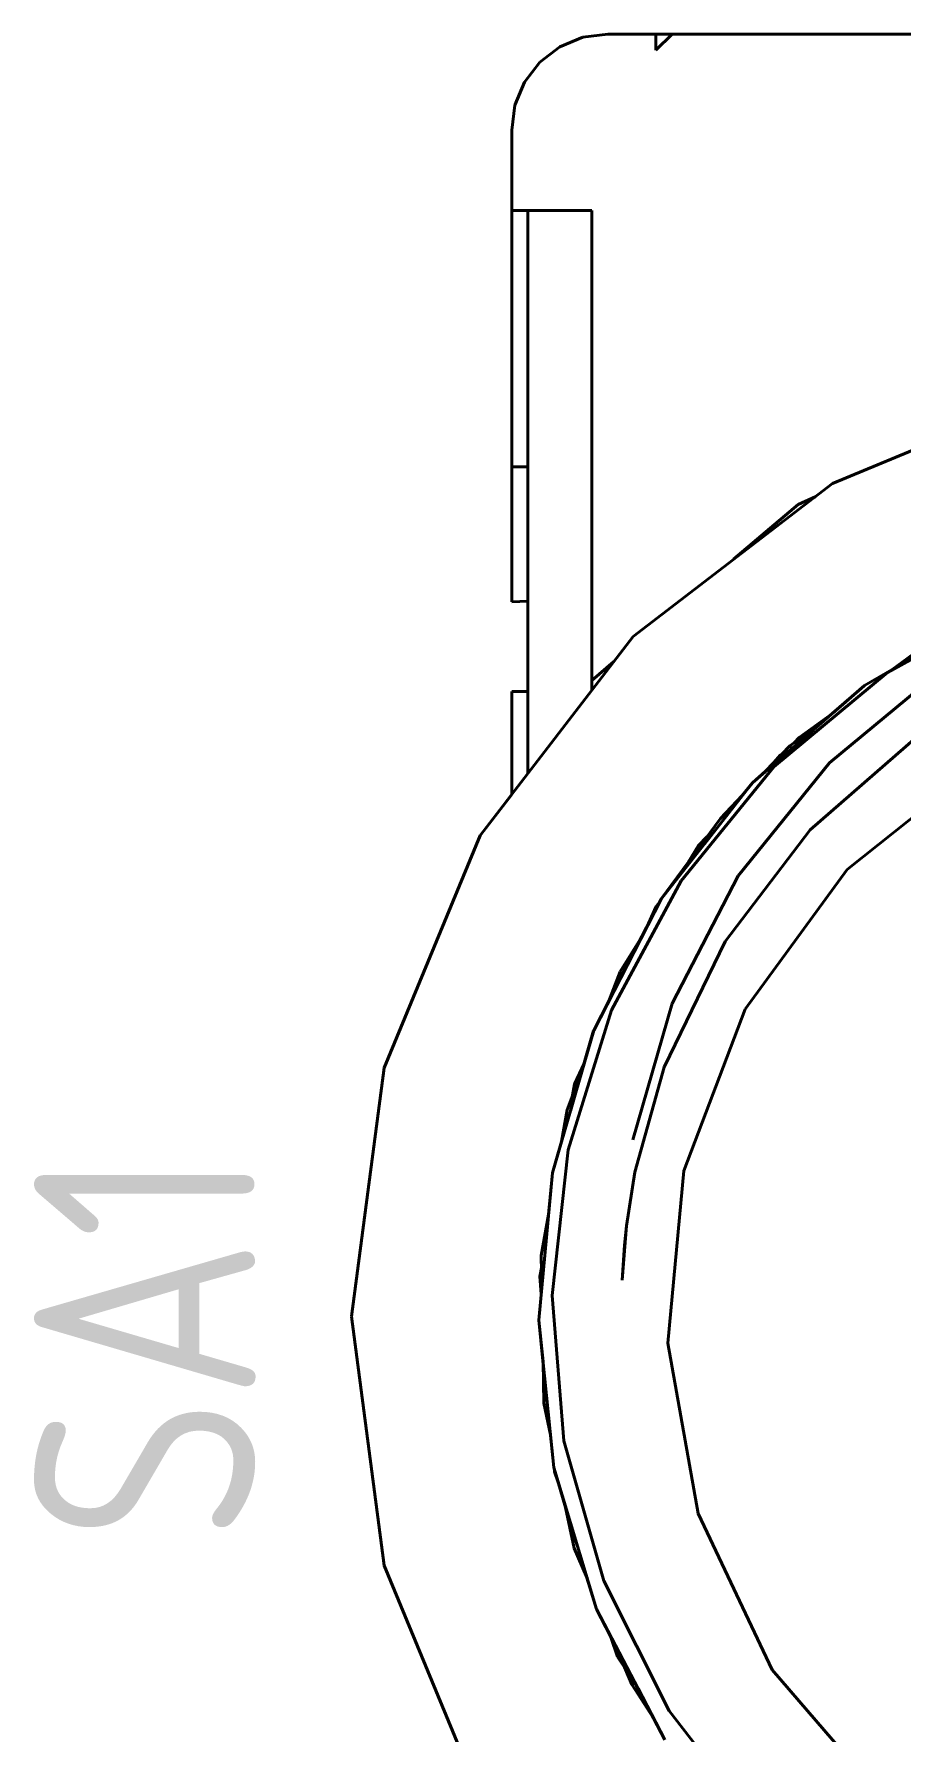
# Model space of a CAD drawing. Extents: x 193 to 1101, y 70 to 664.
# Drawn here: x 590.81 to 596.21, y 541.57 to 552.15 of the extents above; entities that cross this region are included whole.
import ezdxf

# ---------------------------------------------------------------- set-up
doc = ezdxf.new("R2010")
doc.units = 0
doc.header["$MEASUREMENT"] = 0
doc.layers.get('0').update_dxf_attribs({"linetype": 'CONTINUOUS'})
doc.layers.add('Основная', color=7, linetype='CONTINUOUS', lineweight=40)
doc.styles.add('GOST type A0', font='', dxfattribs={"oblique": 15, "height": 3.5})
doc.styles.get('GOST type A0').set_extended_font_data('GOST type A')

msp = doc.modelspace()

# ---------------------------------------------------------------- linework, layer by layer
at = {"layer": 'Основная'}
for p, q in [((594.236, 552.132), (594.092, 552.072)), ((594.092, 552.072), (594.236, 552.132)), ((594.236, 552.132), (594.092, 552.072)), ((594.092, 552.072), (594.236, 552.132)), ((594.392, 552.152), (594.236, 552.132)), ((594.236, 552.132), (594.392, 552.152)), ((594.392, 552.152), (594.236, 552.132)), ((594.236, 552.132), (594.392, 552.152)), ((603.192, 552.152), (594.392, 552.152)), ((594.392, 552.152), (594.692, 552.152)), ((603.192, 552.152), (594.392, 552.152)), ((594.392, 552.152), (594.692, 552.152)), ((594.692, 552.152), (594.792, 552.152)), ((594.692, 552.152), (594.692, 552.052)), ((594.692, 552.052), (594.792, 552.152)), ((594.692, 552.152), (594.792, 552.152)), ((594.692, 552.152), (594.692, 552.052)), ((594.692, 552.052), (594.792, 552.152)), ((594.792, 552.152), (602.792, 552.152)), ((594.792, 552.152), (602.792, 552.152)), ((594.092, 552.072), (593.968, 551.976)), ((593.968, 551.976), (594.092, 552.072)), ((594.092, 552.072), (593.968, 551.976)), ((593.968, 551.976), (594.092, 552.072)), ((593.968, 551.976), (593.872, 551.852)), ((593.872, 551.852), (593.968, 551.976)), ((593.968, 551.976), (593.872, 551.852)), ((593.872, 551.852), (593.968, 551.976)), ((593.872, 551.852), (593.812, 551.708)), ((593.812, 551.708), (593.872, 551.852)), ((593.872, 551.852), (593.812, 551.708)), ((593.812, 551.708), (593.872, 551.852)), ((593.812, 551.708), (593.792, 551.552)), ((593.792, 551.552), (593.812, 551.708)), ((593.812, 551.708), (593.792, 551.552)), ((593.792, 551.552), (593.812, 551.708)), ((593.792, 551.552), (593.792, 548.61)), ((593.792, 551.052), (593.792, 551.552)), ((593.792, 551.552), (593.792, 548.61)), ((593.792, 551.052), (593.792, 551.552)), ((593.792, 551.052), (593.792, 549.452)), ((593.792, 551.052), (594.292, 551.052)), ((593.792, 551.052), (593.792, 549.452)), ((593.792, 551.052), (594.292, 551.052)), ((593.892, 551.052), (593.892, 547.538)), ((593.892, 551.052), (593.892, 547.538)), ((594.292, 551.052), (594.292, 548.12)), ((594.292, 551.052), (594.292, 548.12)), ((595.792, 549.348), (597.238, 549.948)), ((595.792, 549.348), (597.238, 549.948)), ((593.792, 549.452), (593.892, 549.452)), ((593.792, 549.452), (593.792, 548.61)), ((593.792, 549.452), (593.892, 549.452)), ((593.792, 549.452), (593.792, 548.61)), ((594.55, 548.394), (595.792, 549.348)), ((594.55, 548.394), (595.792, 549.348)), ((595.578, 549.218), (595.688, 549.268)), ((595.578, 549.218), (595.688, 549.268)), ((595.176, 548.876), (595.578, 549.218)), ((595.176, 548.876), (595.578, 549.218)), ((593.792, 548.61), (593.892, 548.614)), ((593.792, 548.61), (593.892, 548.614)), ((593.792, 548.61), (593.892, 548.614)), ((593.792, 548.61), (593.892, 548.614)), ((593.892, 548.614), (593.892, 548.052)), ((593.892, 548.614), (593.892, 548.052)), ((595.992, 548.088), (596.79, 548.548)), ((595.992, 548.088), (596.79, 548.548)), ((596.136, 548.17), (596.944, 548.614)), ((596.136, 548.17), (596.944, 548.614)), ((593.596, 547.152), (594.55, 548.394)), ((593.596, 547.152), (594.55, 548.394)), ((596.166, 548.188), (596.33, 548.308)), ((596.166, 548.188), (596.33, 548.308)), ((594.292, 548.12), (594.428, 548.238)), ((594.292, 548.12), (594.428, 548.238)), ((594.292, 548.12), (594.292, 548.06)), ((594.292, 548.12), (594.292, 548.06)), ((594.292, 548.12), (594.292, 548.06)), ((594.292, 548.12), (594.292, 548.06)), ((595.428, 547.582), (596.136, 548.17)), ((595.428, 547.582), (596.136, 548.17)), ((595.774, 547.606), (596.48, 548.192)), ((595.774, 547.606), (596.48, 548.192)), ((595.992, 548.088), (596.166, 548.188)), ((595.992, 548.088), (596.166, 548.188)), ((593.892, 548.052), (593.792, 548.052)), ((593.792, 548.052), (593.792, 547.408)), ((593.792, 548.052), (593.792, 547.408)), ((593.792, 548.052), (593.892, 548.052)), ((593.892, 548.052), (593.792, 548.052)), ((593.792, 548.052), (593.792, 547.408)), ((593.792, 548.052), (593.792, 547.408)), ((593.792, 548.052), (593.892, 548.052)), ((595.294, 547.482), (595.992, 548.088)), ((595.294, 547.482), (595.992, 548.088)), ((595.588, 547.738), (595.99, 548.086)), ((595.588, 547.738), (595.99, 548.086)), ((595.592, 547.742), (595.99, 548.086)), ((595.592, 547.742), (595.99, 548.086)), ((595.794, 547.916), (595.99, 548.086)), ((595.794, 547.916), (595.99, 548.086)), ((595.794, 547.916), (595.99, 548.086)), ((595.794, 547.916), (595.99, 548.086)), ((595.99, 548.086), (595.992, 548.088)), ((595.99, 548.086), (595.992, 548.088)), ((595.99, 548.086), (595.992, 548.088)), ((595.99, 548.086), (595.992, 548.088)), ((595.99, 548.086), (595.99, 548.086)), ((595.99, 548.086), (595.99, 548.086)), ((595.99, 548.086), (595.99, 548.086)), ((595.99, 548.086), (595.99, 548.086)), ((595.99, 548.086), (595.99, 548.086)), ((595.99, 548.086), (595.99, 548.086)), ((595.99, 548.086), (595.99, 548.086)), ((595.99, 548.086), (595.99, 548.086)), ((595.99, 548.086), (595.99, 548.086)), ((595.99, 548.086), (595.99, 548.086)), ((595.99, 548.086), (595.99, 548.086)), ((595.99, 548.086), (595.99, 548.086)), ((595.99, 548.086), (595.99, 548.086)), ((595.99, 548.086), (595.99, 548.086)), ((595.99, 548.086), (595.99, 548.086)), ((595.99, 548.086), (595.99, 548.086)), ((595.99, 548.086), (595.99, 548.086)), ((595.99, 548.086), (595.99, 548.086)), ((595.99, 548.086), (595.99, 548.086)), ((595.99, 548.086), (595.99, 548.086)), ((595.99, 548.086), (595.99, 548.086)), ((595.99, 548.086), (595.99, 548.086)), ((595.99, 548.086), (595.99, 548.086)), ((595.99, 548.086), (595.99, 548.086)), ((595.992, 548.088), (595.992, 548.088)), ((595.992, 548.088), (595.992, 548.088)), ((595.584, 547.764), (595.794, 547.916)), ((595.584, 547.764), (595.794, 547.916)), ((595.526, 547.712), (595.698, 547.834)), ((595.526, 547.712), (595.698, 547.834)), ((595.376, 547.554), (595.526, 547.712)), ((595.376, 547.554), (595.526, 547.712)), ((595.466, 547.654), (595.488, 547.67)), ((595.466, 547.654), (595.488, 547.67)), ((595.526, 547.712), (595.54, 547.696)), ((595.526, 547.712), (595.54, 547.696)), ((595.554, 547.73), (595.584, 547.764)), ((595.554, 547.73), (595.584, 547.764)), ((595.584, 547.734), (595.606, 547.754)), ((595.584, 547.734), (595.606, 547.754)), ((595.654, 547.188), (596.314, 547.764)), ((595.654, 547.188), (596.314, 547.764)), ((594.848, 546.87), (595.428, 547.582)), ((594.848, 546.87), (595.428, 547.582)), ((595.204, 546.902), (595.774, 547.606)), ((595.204, 546.902), (595.774, 547.606)), ((595.428, 547.608), (595.466, 547.654)), ((595.428, 547.608), (595.466, 547.654)), ((595.884, 546.942), (596.73, 547.614)), ((595.884, 546.942), (596.73, 547.614)), ((594.724, 546.756), (595.294, 547.482)), ((594.724, 546.756), (595.294, 547.482)), ((594.976, 547.076), (595.294, 547.482)), ((594.976, 547.076), (595.294, 547.482)), ((594.994, 547.1), (595.294, 547.482)), ((594.994, 547.1), (595.294, 547.482)), ((595.23, 547.402), (595.294, 547.482)), ((595.23, 547.402), (595.294, 547.482)), ((595.23, 547.402), (595.294, 547.482)), ((595.23, 547.402), (595.294, 547.482)), ((595.23, 547.402), (595.294, 547.482)), ((595.23, 547.402), (595.294, 547.482)), ((595.294, 547.482), (595.376, 547.554)), ((595.294, 547.482), (595.376, 547.554)), ((595.294, 547.482), (595.294, 547.482)), ((595.294, 547.482), (595.294, 547.482)), ((595.294, 547.482), (595.294, 547.482)), ((595.294, 547.482), (595.294, 547.482)), ((595.294, 547.482), (595.294, 547.482)), ((595.294, 547.482), (595.294, 547.482)), ((595.294, 547.482), (595.294, 547.482)), ((595.294, 547.482), (595.294, 547.482)), ((595.294, 547.482), (595.294, 547.482)), ((595.294, 547.482), (595.294, 547.482)), ((595.294, 547.482), (595.294, 547.482)), ((595.294, 547.482), (595.294, 547.482)), ((595.294, 547.482), (595.294, 547.482)), ((595.294, 547.482), (595.294, 547.482)), ((595.294, 547.482), (595.294, 547.482)), ((595.294, 547.482), (595.294, 547.482)), ((595.294, 547.482), (595.294, 547.482)), ((595.294, 547.482), (595.294, 547.482)), ((595.294, 547.482), (595.294, 547.482)), ((595.294, 547.482), (595.294, 547.482)), ((595.294, 547.482), (595.294, 547.482)), ((595.294, 547.482), (595.294, 547.482)), ((595.294, 547.482), (595.294, 547.482)), ((595.294, 547.482), (595.294, 547.482)), ((595.294, 547.482), (595.294, 547.482)), ((595.294, 547.482), (595.294, 547.482)), ((595.294, 547.482), (595.294, 547.482)), ((595.294, 547.482), (595.294, 547.482)), ((595.294, 547.482), (595.294, 547.482)), ((595.294, 547.482), (595.294, 547.482)), ((595.294, 547.482), (595.294, 547.482)), ((595.294, 547.482), (595.294, 547.482)), ((593.792, 547.408), (593.596, 547.152)), ((593.792, 547.408), (593.596, 547.152)), ((595.094, 547.26), (595.23, 547.402)), ((595.094, 547.26), (595.23, 547.402)), ((594.724, 546.758), (595.094, 547.26)), ((594.724, 546.758), (595.094, 547.26)), ((593.596, 547.152), (592.996, 545.704)), ((592.996, 545.704), (593.596, 547.152)), ((593.596, 547.152), (592.996, 545.704)), ((592.996, 545.704), (593.596, 547.152)), ((594.956, 547.088), (595.012, 547.146)), ((594.956, 547.088), (595.012, 547.146)), ((595.124, 546.492), (595.654, 547.188)), ((595.124, 546.492), (595.654, 547.188)), ((594.892, 546.986), (594.956, 547.088)), ((594.892, 546.986), (594.956, 547.088)), ((594.974, 547.074), (595.002, 547.112)), ((594.974, 547.074), (595.002, 547.112)), ((595.248, 546.07), (595.884, 546.942)), ((595.248, 546.07), (595.884, 546.942)), ((594.414, 546.064), (594.848, 546.87)), ((594.414, 546.064), (594.848, 546.87)), ((594.792, 546.106), (595.204, 546.902)), ((594.792, 546.106), (595.204, 546.902)), ((594.304, 545.936), (594.724, 546.756)), ((594.304, 545.936), (594.724, 546.756)), ((594.484, 546.29), (594.724, 546.756)), ((594.484, 546.288), (594.724, 546.756)), ((594.484, 546.29), (594.724, 546.756)), ((594.484, 546.288), (594.724, 546.756)), ((594.606, 546.526), (594.724, 546.756)), ((594.606, 546.526), (594.724, 546.756)), ((594.606, 546.526), (594.724, 546.756)), ((594.606, 546.526), (594.724, 546.756)), ((594.606, 546.526), (594.724, 546.756)), ((594.606, 546.526), (594.724, 546.756)), ((594.694, 546.71), (594.71, 546.728)), ((594.694, 546.71), (594.71, 546.728)), ((594.724, 546.758), (594.724, 546.758)), ((594.724, 546.758), (594.724, 546.758)), ((594.724, 546.756), (594.724, 546.758)), ((594.724, 546.758), (594.724, 546.758)), ((594.724, 546.758), (594.724, 546.758)), ((594.724, 546.756), (594.724, 546.758)), ((594.724, 546.756), (594.724, 546.756)), ((594.724, 546.756), (594.724, 546.756)), ((594.724, 546.756), (594.724, 546.756)), ((594.724, 546.756), (594.724, 546.756)), ((594.724, 546.756), (594.724, 546.756)), ((594.724, 546.756), (594.724, 546.756)), ((594.724, 546.756), (594.724, 546.756)), ((594.724, 546.756), (594.724, 546.756)), ((594.724, 546.756), (594.724, 546.756)), ((594.724, 546.756), (594.724, 546.756)), ((594.724, 546.756), (594.724, 546.756)), ((594.724, 546.756), (594.724, 546.756)), ((594.724, 546.756), (594.724, 546.756)), ((594.724, 546.756), (594.724, 546.756)), ((594.724, 546.756), (594.724, 546.756)), ((594.724, 546.756), (594.724, 546.756)), ((594.724, 546.756), (594.724, 546.756)), ((594.724, 546.756), (594.724, 546.756)), ((594.724, 546.756), (594.724, 546.756)), ((594.724, 546.756), (594.724, 546.756)), ((594.724, 546.756), (594.724, 546.756)), ((594.724, 546.756), (594.724, 546.756)), ((594.724, 546.756), (594.724, 546.756)), ((594.724, 546.756), (594.724, 546.756)), ((594.724, 546.756), (594.724, 546.756)), ((594.724, 546.756), (594.724, 546.756)), ((594.724, 546.756), (594.724, 546.756)), ((594.724, 546.756), (594.724, 546.756)), ((594.724, 546.756), (594.724, 546.756)), ((594.724, 546.756), (594.724, 546.756)), ((594.646, 546.604), (594.694, 546.71)), ((594.646, 546.604), (594.694, 546.71)), ((594.468, 546.304), (594.606, 546.526)), ((594.468, 546.304), (594.606, 546.526)), ((594.744, 545.708), (595.124, 546.492)), ((594.744, 545.708), (595.124, 546.492)), ((594.304, 545.936), (594.498, 546.316)), ((594.304, 545.936), (594.498, 546.316)), ((594.396, 546.116), (594.468, 546.304)), ((594.396, 546.116), (594.468, 546.304)), ((594.548, 545.254), (594.792, 546.106)), ((594.548, 545.254), (594.792, 546.106)), ((594.144, 545.192), (594.414, 546.064)), ((594.144, 545.192), (594.414, 546.064)), ((594.866, 545.062), (595.248, 546.07)), ((594.866, 545.062), (595.248, 546.07)), ((594.046, 545.05), (594.304, 545.936)), ((594.046, 545.05), (594.304, 545.936)), ((594.158, 545.434), (594.302, 545.936)), ((594.158, 545.434), (594.302, 545.936)), ((594.16, 545.444), (594.302, 545.936)), ((594.16, 545.444), (594.302, 545.936)), ((594.162, 545.45), (594.304, 545.936)), ((594.162, 545.45), (594.304, 545.936)), ((594.23, 545.686), (594.302, 545.936)), ((594.23, 545.686), (594.302, 545.936)), ((594.23, 545.686), (594.302, 545.936)), ((594.23, 545.686), (594.302, 545.936)), ((594.302, 545.936), (594.302, 545.936)), ((594.302, 545.936), (594.304, 545.936)), ((594.302, 545.936), (594.302, 545.936)), ((594.302, 545.936), (594.302, 545.936)), ((594.302, 545.936), (594.302, 545.936)), ((594.302, 545.936), (594.302, 545.936)), ((594.302, 545.936), (594.302, 545.936)), ((594.302, 545.936), (594.302, 545.936)), ((594.302, 545.936), (594.302, 545.936)), ((594.302, 545.936), (594.302, 545.936)), ((594.302, 545.936), (594.302, 545.936)), ((594.302, 545.936), (594.304, 545.936)), ((594.302, 545.936), (594.302, 545.936)), ((594.302, 545.936), (594.302, 545.936)), ((594.302, 545.936), (594.302, 545.936)), ((594.302, 545.936), (594.302, 545.936)), ((594.302, 545.936), (594.302, 545.936)), ((594.302, 545.936), (594.302, 545.936)), ((594.302, 545.936), (594.302, 545.936)), ((594.302, 545.936), (594.302, 545.936)), ((594.304, 545.936), (594.304, 545.936)), ((594.304, 545.936), (594.304, 545.936)), ((594.304, 545.936), (594.304, 545.936)), ((594.304, 545.936), (594.304, 545.936)), ((594.304, 545.936), (594.304, 545.936)), ((594.304, 545.936), (594.304, 545.936)), ((594.304, 545.936), (594.304, 545.936)), ((594.304, 545.936), (594.304, 545.936)), ((594.304, 545.936), (594.304, 545.936)), ((594.304, 545.936), (594.304, 545.936)), ((594.304, 545.936), (594.304, 545.936)), ((594.304, 545.936), (594.304, 545.936)), ((594.304, 545.936), (594.304, 545.936)), ((594.304, 545.936), (594.304, 545.936)), ((592.996, 545.704), (592.792, 544.152)), ((592.792, 544.152), (592.996, 545.704)), ((592.996, 545.704), (592.792, 544.152)), ((592.792, 544.152), (592.996, 545.704)), ((594.138, 545.442), (594.23, 545.686)), ((594.138, 545.442), (594.23, 545.686)), ((594.184, 545.602), (594.244, 545.73)), ((594.184, 545.602), (594.244, 545.73)), ((594.56, 545.054), (594.744, 545.708)), ((594.56, 545.054), (594.744, 545.708)), ((594.158, 545.436), (594.194, 545.562)), ((594.158, 545.436), (594.194, 545.562)), ((594.172, 545.534), (594.184, 545.602)), ((594.172, 545.534), (594.184, 545.602)), ((594.158, 545.434), (594.17, 545.48)), ((594.158, 545.434), (594.17, 545.48)), ((594.158, 545.438), (594.17, 545.476)), ((594.158, 545.438), (594.17, 545.476)), ((594.102, 545.244), (594.138, 545.442)), ((594.102, 545.244), (594.138, 545.442)), ((594.046, 545.05), (594.124, 545.318)), ((594.046, 545.05), (594.124, 545.318)), ((594.044, 544.284), (594.144, 545.192)), ((594.044, 544.284), (594.144, 545.192)), ((593.962, 544.13), (594.046, 545.05)), ((593.962, 544.13), (594.046, 545.05)), ((594.008, 544.636), (594.046, 545.05)), ((594.008, 544.63), (594.046, 545.05)), ((594.008, 544.636), (594.046, 545.05)), ((594.008, 544.63), (594.046, 545.05)), ((594.01, 544.652), (594.046, 545.05)), ((594.01, 544.652), (594.046, 545.05)), ((594.022, 544.79), (594.046, 545.05)), ((594.022, 544.79), (594.046, 545.05)), ((594.022, 544.79), (594.046, 545.05)), ((594.022, 544.79), (594.046, 545.05)), ((594.026, 544.824), (594.046, 545.05)), ((594.026, 544.824), (594.046, 545.05)), ((594.046, 545.05), (594.046, 545.05)), ((594.046, 545.05), (594.046, 545.05)), ((594.046, 545.05), (594.046, 545.05)), ((594.046, 545.05), (594.046, 545.05)), ((594.046, 545.05), (594.046, 545.05)), ((594.046, 545.05), (594.046, 545.05)), ((594.046, 545.05), (594.046, 545.05)), ((594.046, 545.05), (594.046, 545.05)), ((594.046, 545.05), (594.046, 545.05)), ((594.046, 545.05), (594.046, 545.05)), ((594.046, 545.05), (594.046, 545.05)), ((594.046, 545.05), (594.046, 545.05)), ((594.046, 545.05), (594.046, 545.05)), ((594.046, 545.05), (594.046, 545.05)), ((594.046, 545.05), (594.046, 545.05)), ((594.046, 545.05), (594.046, 545.05)), ((594.046, 545.05), (594.046, 545.05)), ((594.046, 545.05), (594.046, 545.05)), ((594.046, 545.05), (594.046, 545.05)), ((594.046, 545.05), (594.046, 545.05)), ((594.046, 545.05), (594.046, 545.05)), ((594.046, 545.05), (594.046, 545.05)), ((594.046, 545.05), (594.046, 545.05)), ((594.046, 545.05), (594.046, 545.05)), ((594.046, 545.05), (594.046, 545.05)), ((594.046, 545.05), (594.046, 545.05)), ((594.046, 545.05), (594.046, 545.05)), ((594.046, 545.05), (594.046, 545.05)), ((594.046, 545.05), (594.046, 545.05)), ((594.046, 545.05), (594.046, 545.05)), ((594.046, 545.05), (594.046, 545.05)), ((594.046, 545.05), (594.046, 545.05)), ((594.046, 545.05), (594.046, 545.05)), ((594.046, 545.05), (594.046, 545.05)), ((594.046, 545.05), (594.046, 545.05)), ((594.046, 545.05), (594.046, 545.05)), ((594.508, 544.718), (594.56, 545.054)), ((594.508, 544.718), (594.56, 545.054)), ((594.766, 543.986), (594.866, 545.062)), ((594.766, 543.986), (594.866, 545.062)), ((594.008, 544.63), (594.026, 544.834)), ((594.008, 544.63), (594.026, 544.834)), ((593.976, 544.534), (594.022, 544.79)), ((593.976, 544.534), (594.022, 544.79)), ((594.482, 544.38), (594.508, 544.718)), ((594.482, 544.38), (594.508, 544.718)), ((594.496, 544.598), (594.508, 544.718)), ((594.496, 544.598), (594.508, 544.718)), ((593.962, 544.13), (594.01, 544.648)), ((593.962, 544.13), (594.01, 544.648)), ((594.008, 544.638), (594.014, 544.698)), ((594.008, 544.638), (594.014, 544.698)), ((594.482, 544.38), (594.496, 544.598)), ((594.482, 544.38), (594.496, 544.598)), ((593.976, 544.534), (593.98, 544.332)), ((593.976, 544.534), (593.98, 544.332)), ((593.968, 544.402), (593.978, 544.456)), ((593.968, 544.402), (593.978, 544.456)), ((593.968, 544.402), (593.976, 544.292)), ((593.968, 544.402), (593.976, 544.292)), ((594.044, 544.284), (594.118, 543.378)), ((594.044, 544.284), (594.118, 543.378)), ((592.792, 544.152), (592.996, 542.6)), ((592.792, 544.152), (592.996, 542.6)), ((592.792, 544.152), (592.996, 542.6)), ((592.792, 544.152), (592.996, 542.6)), ((593.962, 544.13), (594.054, 543.212)), ((593.962, 544.13), (593.962, 544.13)), ((593.962, 544.13), (594.01, 543.648)), ((593.962, 544.13), (593.962, 544.13)), ((593.962, 544.13), (594.012, 543.622)), ((593.962, 544.13), (593.962, 544.13)), ((593.962, 544.13), (593.962, 544.13)), ((593.962, 544.13), (593.962, 544.13)), ((593.962, 544.13), (593.962, 544.13)), ((593.962, 544.13), (593.962, 544.13)), ((593.962, 544.13), (593.962, 544.13)), ((593.962, 544.13), (593.962, 544.13)), ((593.962, 544.13), (593.962, 544.13)), ((593.962, 544.13), (593.962, 544.13)), ((593.962, 544.13), (593.988, 543.872)), ((593.962, 544.13), (593.962, 544.13)), ((593.962, 544.13), (593.988, 543.872)), ((593.962, 544.13), (593.962, 544.13)), ((593.962, 544.13), (593.988, 543.872)), ((593.962, 544.13), (593.962, 544.13)), ((593.962, 544.13), (593.962, 544.13)), ((593.962, 544.13), (593.962, 544.13)), ((593.962, 544.13), (593.962, 544.13)), ((593.962, 544.13), (594.054, 543.212)), ((593.962, 544.13), (593.962, 544.13)), ((593.962, 544.13), (594.01, 543.648)), ((593.962, 544.13), (593.962, 544.13)), ((593.962, 544.13), (594.012, 543.622)), ((593.962, 544.13), (593.962, 544.13)), ((593.962, 544.13), (593.962, 544.13)), ((593.962, 544.13), (593.962, 544.13)), ((593.962, 544.13), (593.962, 544.13)), ((593.962, 544.13), (593.962, 544.13)), ((593.962, 544.13), (593.962, 544.13)), ((593.962, 544.13), (593.962, 544.13)), ((593.962, 544.13), (593.962, 544.13)), ((593.962, 544.13), (593.962, 544.13)), ((593.962, 544.13), (593.988, 543.872)), ((593.962, 544.13), (593.962, 544.13)), ((593.962, 544.13), (593.988, 543.872)), ((593.962, 544.13), (593.962, 544.13)), ((593.962, 544.13), (593.988, 543.872)), ((593.962, 544.13), (593.962, 544.13)), ((593.962, 544.13), (593.962, 544.13)), ((593.962, 544.13), (593.962, 544.13)), ((593.962, 544.13), (593.962, 544.13)), ((594.766, 543.986), (594.954, 542.924)), ((594.766, 543.986), (594.954, 542.924)), ((593.988, 543.872), (593.992, 543.612)), ((593.988, 543.872), (593.992, 543.612)), ((593.992, 543.612), (594.034, 543.414)), ((593.992, 543.612), (594.034, 543.414)), ((594.012, 543.632), (594.054, 543.212)), ((594.012, 543.632), (594.054, 543.212)), ((594.118, 543.378), (594.366, 542.504)), ((594.118, 543.378), (594.366, 542.504)), ((594.054, 543.212), (594.32, 542.328)), ((594.054, 543.212), (594.054, 543.212)), ((594.054, 543.212), (594.198, 542.732)), ((594.054, 543.212), (594.054, 543.212)), ((594.054, 543.212), (594.054, 543.212)), ((594.054, 543.212), (594.054, 543.212)), ((594.054, 543.212), (594.054, 543.212)), ((594.054, 543.212), (594.054, 543.212)), ((594.054, 543.212), (594.054, 543.212)), ((594.054, 543.212), (594.054, 543.212)), ((594.054, 543.212), (594.054, 543.212)), ((594.054, 543.212), (594.174, 542.812)), ((594.054, 543.212), (594.054, 543.212)), ((594.054, 543.212), (594.128, 542.962)), ((594.054, 543.212), (594.054, 543.212)), ((594.054, 543.212), (594.128, 542.962)), ((594.054, 543.212), (594.054, 543.212)), ((594.054, 543.212), (594.128, 542.962)), ((594.054, 543.212), (594.054, 543.212)), ((594.054, 543.212), (594.054, 543.212)), ((594.054, 543.212), (594.054, 543.212)), ((594.054, 543.212), (594.32, 542.328)), ((594.054, 543.212), (594.054, 543.212)), ((594.054, 543.212), (594.198, 542.732)), ((594.054, 543.212), (594.054, 543.212)), ((594.054, 543.212), (594.054, 543.212)), ((594.054, 543.212), (594.054, 543.212)), ((594.054, 543.212), (594.054, 543.212)), ((594.054, 543.212), (594.054, 543.212)), ((594.054, 543.212), (594.054, 543.212)), ((594.054, 543.212), (594.054, 543.212)), ((594.054, 543.212), (594.054, 543.212)), ((594.054, 543.212), (594.174, 542.812)), ((594.054, 543.212), (594.054, 543.212)), ((594.054, 543.212), (594.128, 542.962)), ((594.054, 543.212), (594.054, 543.212)), ((594.054, 543.212), (594.128, 542.962)), ((594.054, 543.212), (594.054, 543.212)), ((594.054, 543.212), (594.128, 542.962)), ((594.054, 543.212), (594.054, 543.212)), ((594.054, 543.212), (594.054, 543.212)), ((594.054, 543.212), (594.054, 543.212)), ((594.058, 543.196), (594.06, 543.184)), ((594.058, 543.196), (594.06, 543.184)), ((594.06, 543.184), (594.082, 543.118)), ((594.06, 543.184), (594.082, 543.118)), ((594.128, 542.962), (594.182, 542.708)), ((594.128, 542.962), (594.182, 542.708)), ((594.954, 542.924), (595.416, 541.95)), ((594.954, 542.924), (595.416, 541.95)), ((594.15, 542.89), (594.204, 542.714)), ((594.15, 542.89), (594.204, 542.714)), ((594.182, 542.708), (594.262, 542.522)), ((594.182, 542.708), (594.262, 542.522)), ((592.996, 542.6), (593.596, 541.152)), ((592.996, 542.6), (593.596, 541.152)), ((592.996, 542.6), (593.596, 541.152)), ((592.996, 542.6), (593.596, 541.152)), ((594.228, 542.632), (594.32, 542.328)), ((594.228, 542.632), (594.32, 542.328)), ((594.366, 542.504), (594.774, 541.694)), ((594.366, 542.504), (594.774, 541.694)), ((594.32, 542.328), (594.748, 541.512)), ((594.32, 542.328), (594.32, 542.328)), ((594.32, 542.328), (594.588, 541.816)), ((594.32, 542.328), (594.32, 542.328)), ((594.32, 542.328), (594.32, 542.328)), ((594.32, 542.328), (594.32, 542.328)), ((594.32, 542.328), (594.32, 542.328)), ((594.32, 542.328), (594.32, 542.328)), ((594.32, 542.328), (594.32, 542.328)), ((594.32, 542.328), (594.32, 542.328)), ((594.32, 542.328), (594.32, 542.328)), ((594.32, 542.328), (594.582, 541.826)), ((594.32, 542.328), (594.32, 542.328)), ((594.32, 542.328), (594.44, 542.098)), ((594.32, 542.328), (594.32, 542.328)), ((594.32, 542.328), (594.32, 542.328)), ((594.32, 542.328), (594.32, 542.328)), ((594.32, 542.328), (594.32, 542.328)), ((594.32, 542.328), (594.32, 542.328)), ((594.32, 542.328), (594.748, 541.512)), ((594.32, 542.328), (594.32, 542.328)), ((594.32, 542.328), (594.588, 541.816)), ((594.32, 542.328), (594.32, 542.328)), ((594.32, 542.328), (594.32, 542.328)), ((594.32, 542.328), (594.32, 542.328)), ((594.32, 542.328), (594.32, 542.328)), ((594.32, 542.328), (594.32, 542.328)), ((594.32, 542.328), (594.32, 542.328)), ((594.32, 542.328), (594.32, 542.328)), ((594.32, 542.328), (594.32, 542.328)), ((594.32, 542.328), (594.582, 541.826)), ((594.32, 542.328), (594.32, 542.328)), ((594.32, 542.328), (594.44, 542.098)), ((594.32, 542.328), (594.32, 542.328)), ((594.32, 542.328), (594.32, 542.328)), ((594.32, 542.328), (594.32, 542.328)), ((594.32, 542.328), (594.32, 542.328)), ((594.32, 542.328), (594.32, 542.328)), ((594.41, 542.154), (594.452, 542.03)), ((594.41, 542.154), (594.452, 542.03)), ((594.44, 542.098), (594.542, 541.858)), ((594.44, 542.098), (594.542, 541.858)), ((594.452, 542.03), (594.498, 541.962)), ((594.452, 542.03), (594.498, 541.962)), ((594.542, 541.858), (594.56, 541.868)), ((594.542, 541.858), (594.56, 541.868)), ((594.542, 541.858), (594.672, 541.654)), ((594.542, 541.858), (594.672, 541.654)), ((595.416, 541.95), (596.122, 541.132)), ((595.416, 541.95), (596.122, 541.132)), ((594.58, 541.832), (594.748, 541.512)), ((594.58, 541.832), (594.748, 541.512)), ((594.774, 541.694), (595.328, 540.98)), ((594.774, 541.694), (595.328, 540.98))]:
    msp.add_line(p, q, dxfattribs=at)

# ---------------------------------------------------------------- texts
at = {"style": 'GOST type A0'}
msp.add_text('SA1', height=1.3796, rotation=90, dxfattribs=at).set_placement((592.192, 542.76))

doc.saveas('drawing.dxf')
